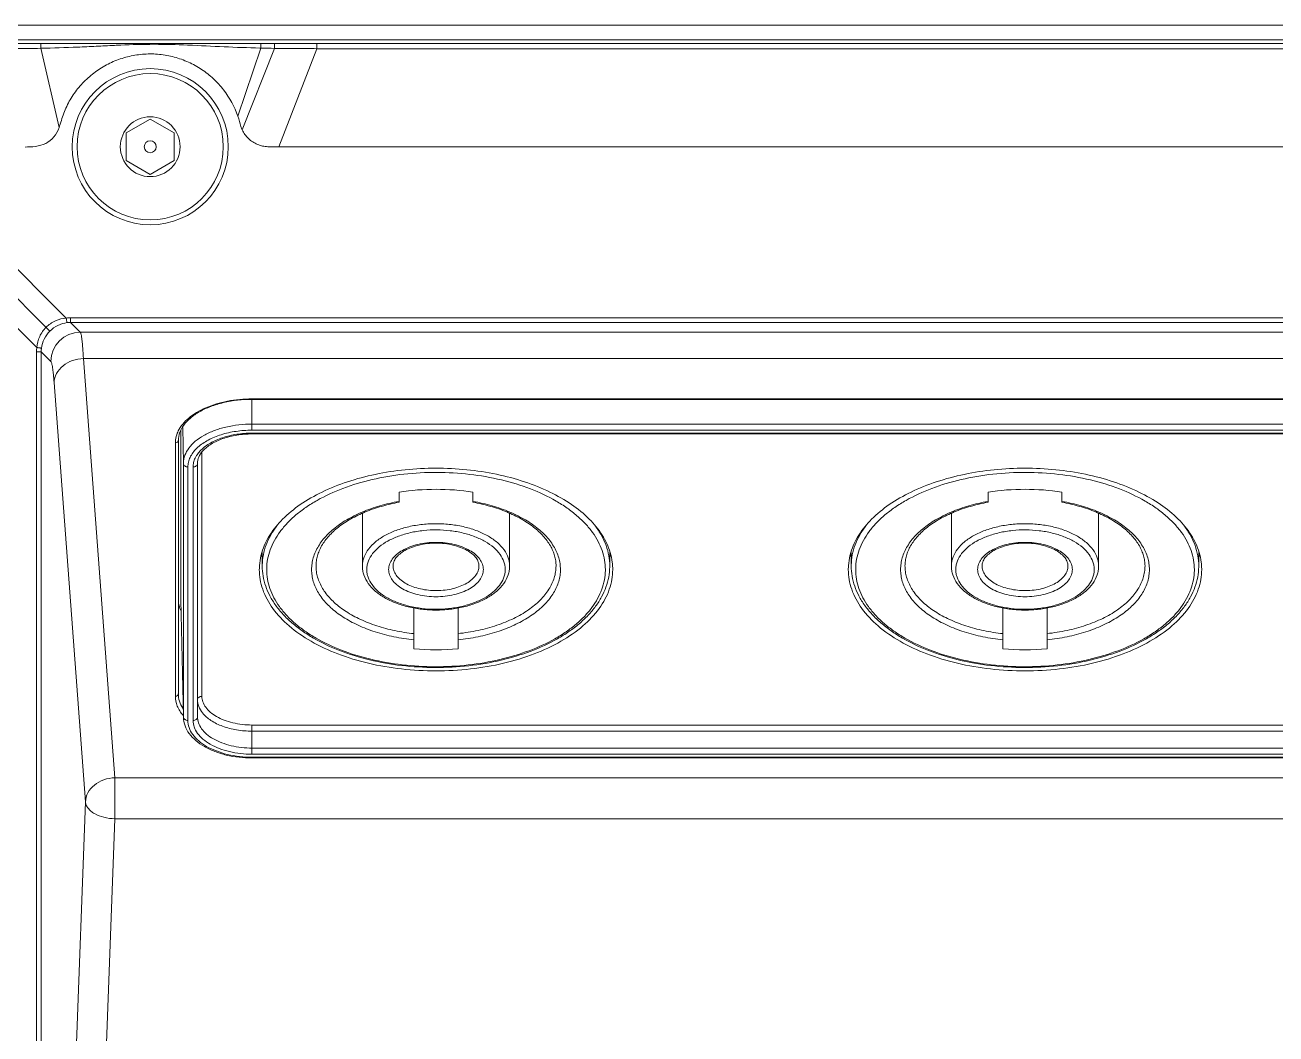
# Model space of a CAD drawing. Header units: millimetres. Extents: x 0 to 4009, y 0 to 2835.
# Drawn here: x 2792.9 to 2877.8, y 1268.4 to 1336.9 of the extents above; entities that cross this region are included whole.
import ezdxf

# ---------------------------------------------------------------- set-up
doc = ezdxf.new("R2010")
doc.units = ezdxf.units.MM
doc.layers.get('0').update_dxf_attribs({"lineweight": 13})

msp = doc.modelspace()

# ---------------------------------------------------------------- linework, layer by layer
for p, q in [((2956.511, 1336.874), (2780.03, 1336.874)), ((2956.511, 1335.874), (2780.03, 1335.874)), ((2793.944, 1335.63), (2780.233, 1335.631)), ((2795.984, 1335.627), (2793.944, 1335.63)), ((2799.354, 1335.621), (2795.983, 1335.626)), ((2799.354, 1335.621), (2795.984, 1335.627)), ((2808.821, 1335.629), (2803.902, 1335.621)), ((2809.803, 1335.63), (2808.821, 1335.629)), ((2809.803, 1335.63), (2812.666, 1335.631)), ((2812.666, 1335.631), (2812.666, 1335.269)), ((2812.666, 1335.631), (2923.875, 1335.631)), ((2795.168, 1329.909), (2793.935, 1335.292)), ((2803.9, 1335.51), (2803.931, 1335.509)), ((2803.9, 1335.51), (2803.931, 1335.509)), ((2807.318, 1330.683), (2808.884, 1335.309)), ((2807.609, 1329.754), (2809.811, 1335.288)), ((2808.81, 1335.312), (2808.884, 1335.309)), ((2808.81, 1335.311), (2808.884, 1335.309)), ((2810.092, 1328.615), (2812.666, 1335.269)), ((2923.875, 1335.269), (2812.666, 1335.269)), ((2801.361, 1330.487), (2799.738, 1329.55)), ((2802.985, 1329.55), (2801.361, 1330.487)), ((2799.738, 1329.55), (2799.738, 1327.675)), ((2802.985, 1327.675), (2802.985, 1329.55)), ((2795.661, 1316.981), (2784.037, 1328.605)), ((2810.092, 1328.615), (2926.45, 1328.615)), ((2799.738, 1327.675), (2801.361, 1326.737)), ((2801.361, 1326.737), (2802.985, 1327.675)), ((2782.038, 1326.605), (2793.661, 1314.982)), ((2788.443, 1322.199), (2794.547, 1316.095)), ((2795.956, 1316.999), (2795.956, 1316.683)), ((2940.585, 1316.999), (2795.956, 1316.999)), ((2796.611, 1316.028), (2795.956, 1316.683)), ((2940.585, 1316.683), (2795.956, 1316.683)), ((2796.611, 1316.028), (2939.93, 1316.028)), ((2793.643, 1314.686), (2793.643, 1222.062)), ((2793.959, 1314.686), (2793.643, 1314.686)), ((2793.959, 1314.686), (2794.614, 1314.031)), ((2793.959, 1314.686), (2793.959, 1222.062)), ((2798.96, 1285.769), (2796.83, 1314.234)), ((2939.712, 1314.234), (2796.83, 1314.234)), ((2794.832, 1312.595), (2796.963, 1284.13)), ((2808.271, 1311.491), (2808.271, 1309.367)), ((2808.271, 1311.491), (2928.271, 1311.491)), ((2808.271, 1311.455), (2928.271, 1311.455)), ((2803.449, 1309.398), (2803.449, 1297.854)), ((2803.618, 1307.112), (2803.566, 1309.554)), ((2808.271, 1309.78), (2928.271, 1309.78)), ((2928.271, 1309.367), (2808.271, 1309.367)), ((2803.071, 1291.301), (2803.071, 1308.508)), ((2803.271, 1291.465), (2803.271, 1308.672)), ((2808.271, 1309.164), (2808.271, 1309.11)), ((2808.271, 1309.164), (2928.271, 1309.164)), ((2928.271, 1309.11), (2808.271, 1309.11)), ((2804.871, 1307.846), (2804.871, 1291.301)), ((2803.618, 1289.904), (2803.618, 1307.112)), ((2803.918, 1306.87), (2803.918, 1289.663)), ((2804.271, 1289.663), (2804.271, 1306.87)), ((2804.571, 1307.116), (2804.571, 1289.909)), ((2818.271, 1304.476), (2818.271, 1305.162)), ((2823.271, 1304.476), (2823.271, 1305.162)), ((2858.271, 1304.476), (2858.271, 1305.162)), ((2863.271, 1304.476), (2863.271, 1305.162)), ((2818.271, 1304.535), (2818.257, 1304.532)), ((2818.271, 1304.535), (2818.258, 1304.532)), ((2823.284, 1304.532), (2823.271, 1304.535)), ((2823.284, 1304.532), (2823.271, 1304.535)), ((2858.271, 1304.535), (2858.257, 1304.532)), ((2858.271, 1304.535), (2858.258, 1304.532)), ((2863.284, 1304.532), (2863.271, 1304.535)), ((2863.284, 1304.532), (2863.271, 1304.535)), ((2815.771, 1300.151), (2815.771, 1303.718)), ((2825.771, 1300.151), (2825.771, 1303.718)), ((2855.771, 1300.151), (2855.771, 1303.718)), ((2865.771, 1300.151), (2865.771, 1303.718)), ((2808.971, 1300.151), (2808.971, 1301.064)), ((2832.571, 1300.151), (2832.571, 1301.07)), ((2848.971, 1300.151), (2848.971, 1301.064)), ((2872.571, 1300.151), (2872.571, 1301.07)), ((2809.271, 1299.965), (2809.271, 1299.905)), ((2816.072, 1299.966), (2816.071, 1299.905)), ((2825.47, 1299.844), (2825.471, 1299.905)), ((2832.271, 1299.844), (2832.271, 1299.905)), ((2849.271, 1299.965), (2849.271, 1299.905)), ((2856.072, 1299.966), (2856.071, 1299.905)), ((2865.47, 1299.844), (2865.471, 1299.905)), ((2872.271, 1299.844), (2872.271, 1299.905)), ((2803.449, 1297.854), (2803.618, 1289.872)), ((2803.449, 1297.854), (2803.449, 1297.821)), ((2819.271, 1294.524), (2819.271, 1297.297)), ((2822.271, 1294.524), (2822.271, 1297.298)), ((2859.271, 1294.524), (2859.271, 1297.297)), ((2862.271, 1294.524), (2862.271, 1297.298)), ((2803.618, 1289.872), (2803.618, 1289.904)), ((2808.271, 1289.351), (2928.271, 1289.351)), ((2808.271, 1289.351), (2808.271, 1287.369)), ((2928.271, 1288.933), (2808.271, 1288.933)), ((2808.271, 1287.786), (2928.271, 1287.786)), ((2928.271, 1287.369), (2808.271, 1287.369)), ((2808.271, 1287.166), (2928.271, 1287.166)), ((2808.271, 1287.166), (2808.271, 1287.112)), ((2928.271, 1287.112), (2808.271, 1287.112)), ((2798.96, 1285.769), (2937.581, 1285.769)), ((2798.96, 1285.769), (2798.96, 1282.983)), ((2796.963, 1284.13), (2794.757, 1224.015)), ((2796.754, 1222.868), (2798.96, 1282.983)), ((2937.581, 1282.983), (2798.96, 1282.983))]:
    msp.add_line(p, q)
for radius in [5.3, 4.965, 2.03, 0.406]:
    msp.add_circle((2801.361, 1328.612), radius)
for centre, radius, start, end in [((2801.601, 2441.764), 1106.146, 269.883596, 270.119175), ((2790.534, 1479.616), 144.364, 271.34992, 272.34242), ((2802.945, 1252.637), 82.954, 92.47887, 92.77078), ((2812.399, 1467.198), 131.935, 268.47333, 268.87586), ((2795.955, 1314.594), 2.405, 89.96561, 97.02235), ((2796.618, 1314.025), 2.004, 90.18855, 179.81141), ((2795.955, 1314.739), 1.945, 89.95787, 96.94921), ((2796.051, 1314.687), 2.407, 172.98069, 180.03117), ((2795.904, 1314.688), 1.945, 173.05221, 180.04212), ((2804.783, 1308.508), 1.712, 173.25324, 179.98219), ((2806.412, 1306.194), 2.713, 133.08488, 134.76099), ((2806.487, 1306.114), 2.821, 132.03295, 133.08884), ((2805.149, 1307.112), 1.531, 178.79443, 179.99994), ((2813.026, 1302.009), 4.261, 194.73888, 196.61036), ((2828.515, 1302.009), 4.262, 343.30831, 345.26192), ((2853.026, 1302.009), 4.261, 194.73888, 196.61036), ((2868.515, 1302.009), 4.262, 343.30831, 345.26192), ((2812.713, 1299.905), 3.942, 176.02491, 179.99583), ((2812.853, 1300.151), 3.883, 179.0439, 179.99997), ((2815.315, 1300.151), 2.694, 180.00843, 186.22091), ((2817.417, 1300.151), 1.646, 177.74409, 179.9996), ((2818.815, 1300.151), 0.961, 180.00202, 183.86525), ((2828.688, 1300.151), 3.883, 359.0439, 359.99997), ((2828.828, 1299.905), 3.943, 0.00415, 3.97347), ((2852.713, 1299.905), 3.942, 176.02491, 179.99583), ((2852.853, 1300.151), 3.883, 179.0439, 179.99997), ((2855.315, 1300.151), 2.694, 180.00843, 186.22091), ((2857.417, 1300.151), 1.646, 177.74409, 179.9996), ((2858.815, 1300.151), 0.961, 180.00202, 183.86525), ((2868.688, 1300.151), 3.883, 359.0439, 359.99997), ((2868.828, 1299.905), 3.943, 0.00415, 3.97347), ((2804.903, 1297.854), 1.632, 180.00171, 182.5046), ((2820.771, 1310.933), 16.477, 264.77674, 275.22326), ((2860.771, 1310.933), 16.477, 264.77674, 275.22326)]:
    msp.add_arc(centre, radius, start, end)
for points, knots in [([(2793.935, 1335.292), (2793.935, 1335.335), (2793.936, 1335.415), (2793.937, 1335.508), (2793.939, 1335.567), (2793.94, 1335.598), (2793.942, 1335.617), (2793.943, 1335.627), (2793.944, 1335.63)], [0, 0, 0, 0, 0.382941, 0.704664, 0.825263, 0.915125, 0.973569, 1, 1, 1, 1]), ([(2799.357, 1335.513), (2800.114, 1335.545), (2801.629, 1335.583), (2803.143, 1335.543), (2803.9, 1335.51)], [0, 0, 0, 0, 0.500063, 1, 1, 1, 1]), ([(2808.884, 1335.309), (2808.884, 1335.35), (2808.883, 1335.425), (2808.881, 1335.513), (2808.879, 1335.569), (2808.878, 1335.598), (2808.876, 1335.617), (2808.876, 1335.626), (2808.875, 1335.629)], [0, 0, 0, 0, 0.382507, 0.702826, 0.823349, 0.9136, 0.972733, 1, 1, 1, 1]), ([(2809.811, 1335.288), (2809.81, 1335.332), (2809.809, 1335.412), (2809.809, 1335.516), (2809.805, 1335.586), (2809.806, 1335.621), (2809.803, 1335.63)], [0, 0, 0, 0, 0.382682, 0.704057, 0.914353, 1, 1, 1, 1]), ([(2791.435, 1335.27), (2791.643, 1335.269), (2792.477, 1335.27), (2793.31, 1335.277), (2793.935, 1335.292)], [0, 0, 0, 0, 0.25034, 1, 1, 1, 1]), ([(2795.168, 1329.909), (2795.273, 1330.234), (2795.426, 1330.723), (2795.683, 1331.356), (2795.994, 1331.963), (2796.495, 1332.658), (2797.218, 1333.385), (2798.042, 1333.998), (2798.958, 1334.464), (2799.938, 1334.775), (2800.957, 1334.926), (2801.986, 1334.91), (2802.999, 1334.726), (2803.967, 1334.378), (2804.865, 1333.882), (2805.671, 1333.247), (2806.588, 1332.236), (2807.09, 1331.323), (2807.318, 1330.683)], [0, 0, 0, 0, 0.062672, 0.093897, 0.125047, 0.187499, 0.250093, 0.312485, 0.374948, 0.43758, 0.500254, 0.562947, 0.625595, 0.688151, 0.750634, 0.813009, 0.875382, 1, 1, 1, 1]), ([(2796.434, 1335.373), (2796.851, 1335.39), (2797.684, 1335.428), (2798.518, 1335.473), (2798.935, 1335.493)], [0, 0, 0, 0, 0.499571, 1, 1, 1, 1]), ([(2803.931, 1335.509), (2804.745, 1335.474), (2806.37, 1335.387), (2807.997, 1335.333), (2808.81, 1335.311)], [0, 0, 0, 0, 0.500443, 1, 1, 1, 1]), ([(2809.811, 1335.288), (2810.286, 1335.279), (2811, 1335.27), (2811.952, 1335.269), (2812.428, 1335.27), (2812.666, 1335.269)], [0, 0, 0, 0, 0.499994, 0.749997, 1, 1, 1, 1]), ([(2807.318, 1330.683), (2807.4, 1330.453), (2807.457, 1330.131), (2807.574, 1329.827), (2807.609, 1329.754)], [0, 0, 0, 0, 0.749838, 1, 1, 1, 1]), ([(2795.168, 1329.909), (2795.096, 1329.682), (2794.855, 1329.255), (2794.283, 1328.794), (2793.576, 1328.606), (2793.098, 1328.592), (2792.858, 1328.593)], [0, 0, 0, 0, 0.24952, 0.499139, 0.749223, 1, 1, 1, 1]), ([(2810.092, 1328.615), (2809.97, 1328.616), (2809.726, 1328.609), (2809.36, 1328.605), (2808.995, 1328.648), (2808.528, 1328.794), (2808.004, 1329.13), (2807.714, 1329.535), (2807.609, 1329.754)], [0, 0, 0, 0, 0.125272, 0.250591, 0.375861, 0.50112, 0.750573, 1, 1, 1, 1]), ([(2795.661, 1316.981), (2795.406, 1316.961), (2794.901, 1316.829), (2794.471, 1316.532), (2794.291, 1316.352)], [0, 0, 0, 0, 0.499963, 1, 1, 1, 1]), ([(2795.661, 1316.981), (2795.666, 1316.941), (2795.677, 1316.868), (2795.691, 1316.782), (2795.702, 1316.727), (2795.709, 1316.699), (2795.714, 1316.681), (2795.717, 1316.671), (2795.72, 1316.669)], [0, 0, 0, 0, 0.38118, 0.69946, 0.819449, 0.909832, 0.970054, 1, 1, 1, 1]), ([(2794.291, 1316.352), (2794.11, 1316.171), (2793.814, 1315.741), (2793.681, 1315.236), (2793.661, 1314.982)], [0, 0, 0, 0, 0.499933, 1, 1, 1, 1]), ([(2793.973, 1314.923), (2794, 1315.141), (2794.13, 1315.572), (2794.39, 1315.939), (2794.547, 1316.095)], [0, 0, 0, 0, 0.498078, 1, 1, 1, 1]), ([(2794.547, 1316.095), (2794.703, 1316.252), (2795.07, 1316.512), (2795.501, 1316.643), (2795.719, 1316.669)], [0, 0, 0, 0, 0.501917, 1, 1, 1, 1]), ([(2796.611, 1316.028), (2796.625, 1316.011), (2796.647, 1315.953), (2796.674, 1315.844), (2796.701, 1315.686), (2796.729, 1315.482), (2796.755, 1315.233), (2796.793, 1314.811), (2796.815, 1314.473), (2796.83, 1314.234)], [0, 0, 0, 0, 0.03718, 0.099442, 0.187388, 0.300912, 0.43961, 0.602977, 1, 1, 1, 1]), ([(2793.661, 1314.982), (2793.702, 1314.976), (2793.775, 1314.965), (2793.861, 1314.951), (2793.916, 1314.94), (2793.944, 1314.934), (2793.962, 1314.928), (2793.971, 1314.925), (2793.973, 1314.923)], [0, 0, 0, 0, 0.384155, 0.702599, 0.821838, 0.911237, 0.970561, 1, 1, 1, 1]), ([(2794.614, 1314.031), (2794.627, 1314.018), (2794.649, 1313.972), (2794.677, 1313.884), (2794.704, 1313.758), (2794.731, 1313.595), (2794.758, 1313.395), (2794.795, 1313.058), (2794.818, 1312.787), (2794.832, 1312.595)], [0, 0, 0, 0, 0.038846, 0.101869, 0.190087, 0.303545, 0.441906, 0.604702, 1, 1, 1, 1]), ([(2796.83, 1314.234), (2796.575, 1314.227), (2796.075, 1314.137), (2795.425, 1313.782), (2794.966, 1313.249), (2794.84, 1312.808), (2794.832, 1312.595)], [0, 0, 0, 0, 0.27078, 0.531058, 0.773434, 1, 1, 1, 1]), ([(2808.271, 1311.491), (2807.716, 1311.491), (2806.642, 1311.394), (2805.376, 1311.026), (2804.509, 1310.586), (2803.832, 1310.113), (2803.428, 1309.651), (2803.264, 1309.314)], [0, 0, 0, 0, 0.292311, 0.564659, 0.688582, 0.802542, 1, 1, 1, 1]), ([(2803.271, 1308.672), (2803.271, 1308.848), (2803.338, 1309.22), (2803.629, 1309.743), (2804.095, 1310.225), (2804.72, 1310.649), (2805.482, 1310.998), (2806.664, 1311.353), (2807.622, 1311.455), (2808.271, 1311.455)], [0, 0, 0, 0, 0.084935, 0.178231, 0.284546, 0.405673, 0.54067, 0.687103, 1, 1, 1, 1]), ([(2803.264, 1309.314), (2803.24, 1309.265), (2803.155, 1309.072), (2803.101, 1308.865), (2803.083, 1308.709)], [0, 0, 0, 0, 0.25722, 1, 1, 1, 1]), ([(2803.618, 1307.144), (2803.622, 1307.319), (2803.694, 1307.683), (2803.981, 1308.188), (2804.426, 1308.645), (2805.012, 1309.04), (2805.716, 1309.362), (2806.801, 1309.687), (2807.678, 1309.78), (2808.271, 1309.78)], [0, 0, 0, 0, 0.090396, 0.187567, 0.295765, 0.416746, 0.550116, 0.693932, 1, 1, 1, 1]), ([(2804.598, 1308.21), (2804.807, 1308.399), (2805.312, 1308.737), (2806.194, 1309.093), (2807.2, 1309.317), (2807.909, 1309.367), (2808.271, 1309.367)], [0, 0, 0, 0, 0.215502, 0.458947, 0.723765, 1, 1, 1, 1]), ([(2803.271, 1308.672), (2803.271, 1308.651), (2803.259, 1308.606), (2803.197, 1308.532), (2803.121, 1308.508), (2803.071, 1308.508)], [0, 0, 0, 0, 0.228184, 0.471187, 1, 1, 1, 1]), ([(2808.271, 1309.164), (2807.925, 1309.164), (2807.248, 1309.115), (2806.291, 1308.893), (2805.462, 1308.54), (2804.996, 1308.205), (2804.808, 1308.019)], [0, 0, 0, 0, 0.278425, 0.54435, 0.787109, 1, 1, 1, 1]), ([(2808.271, 1309.11), (2807.926, 1309.11), (2807.255, 1309.059), (2806.316, 1308.832), (2805.526, 1308.477), (2805.096, 1308.144), (2804.934, 1307.962)], [0, 0, 0, 0, 0.285889, 0.556359, 0.797736, 1, 1, 1, 1]), ([(2803.918, 1306.87), (2803.918, 1306.98), (2803.944, 1307.203), (2804.101, 1307.65), (2804.326, 1307.945), (2804.502, 1308.12)], [0, 0, 0, 0, 0.232432, 0.473088, 1, 1, 1, 1]), ([(2804.54, 1307.698), (2804.527, 1307.679), (2804.479, 1307.604), (2804.436, 1307.526), (2804.408, 1307.466)], [0, 0, 0, 0, 0.255148, 1, 1, 1, 1]), ([(2804.808, 1308.019), (2804.782, 1307.993), (2804.685, 1307.893), (2804.598, 1307.783), (2804.54, 1307.698)], [0, 0, 0, 0, 0.258608, 1, 1, 1, 1]), ([(2804.934, 1307.962), (2804.822, 1307.836), (2804.641, 1307.574), (2804.571, 1307.26), (2804.571, 1307.116)], [0, 0, 0, 0, 0.539428, 1, 1, 1, 1]), ([(2803.918, 1306.87), (2803.88, 1306.87), (2803.804, 1306.882), (2803.706, 1306.934), (2803.637, 1307.013), (2803.619, 1307.08), (2803.618, 1307.112)], [0, 0, 0, 0, 0.272172, 0.532036, 0.773259, 1, 1, 1, 1]), ([(2804.408, 1307.466), (2804.364, 1307.371), (2804.295, 1307.176), (2804.271, 1306.971), (2804.271, 1306.87)], [0, 0, 0, 0, 0.508718, 1, 1, 1, 1]), ([(2804.571, 1307.116), (2804.571, 1307.084), (2804.554, 1307.016), (2804.485, 1306.935), (2804.386, 1306.882), (2804.31, 1306.87), (2804.271, 1306.87)], [0, 0, 0, 0, 0.226677, 0.467664, 0.727546, 1, 1, 1, 1]), ([(2832.597, 1301.072), (2832.474, 1301.481), (2832.086, 1302.302), (2831.18, 1303.4), (2829.964, 1304.383), (2828.476, 1305.227), (2826.759, 1305.91), (2824.863, 1306.412), (2822.845, 1306.719), (2820.766, 1306.823), (2818.686, 1306.718), (2816.669, 1306.41), (2814.774, 1305.907), (2813.058, 1305.223), (2811.571, 1304.379), (2810.357, 1303.395), (2809.452, 1302.296), (2809.065, 1301.476), (2808.943, 1301.066)], [0, 0, 0, 0, 0.04606, 0.096508, 0.152359, 0.213791, 0.280346, 0.351104, 0.424826, 0.500076, 0.575322, 0.649033, 0.719771, 0.786303, 0.847708, 0.903532, 0.953956, 1, 1, 1, 1]), ([(2872.597, 1301.072), (2872.474, 1301.481), (2872.086, 1302.302), (2871.18, 1303.4), (2869.964, 1304.383), (2868.476, 1305.227), (2866.759, 1305.91), (2864.863, 1306.412), (2862.845, 1306.719), (2860.766, 1306.823), (2858.686, 1306.718), (2856.669, 1306.41), (2854.774, 1305.907), (2853.058, 1305.223), (2851.571, 1304.379), (2850.357, 1303.395), (2849.452, 1302.296), (2849.065, 1301.476), (2848.943, 1301.066)], [0, 0, 0, 0, 0.04606, 0.096508, 0.152359, 0.213791, 0.280346, 0.351104, 0.424826, 0.500076, 0.575322, 0.649033, 0.719771, 0.786303, 0.847708, 0.903532, 0.953956, 1, 1, 1, 1]), ([(2809.271, 1299.965), (2809.274, 1300.181), (2809.319, 1300.618), (2809.498, 1301.261), (2809.785, 1301.89), (2810.177, 1302.498), (2810.67, 1303.08), (2811.26, 1303.631), (2811.939, 1304.146), (2812.981, 1304.793), (2814.474, 1305.474), (2816.456, 1306.064), (2818.599, 1306.425), (2820.823, 1306.542), (2823.045, 1306.413), (2825.182, 1306.041), (2827.156, 1305.441), (2828.638, 1304.752), (2829.67, 1304.099), (2830.341, 1303.581), (2830.922, 1303.027), (2831.406, 1302.442), (2831.788, 1301.832), (2832.065, 1301.201), (2832.233, 1300.557), (2832.271, 1300.12), (2832.271, 1299.905)], [0, 0, 0, 0, 0.022431, 0.045338, 0.069088, 0.094006, 0.120321, 0.14818, 0.177655, 0.208748, 0.275469, 0.347434, 0.423145, 0.500782, 0.578371, 0.653945, 0.725695, 0.792142, 0.823084, 0.852407, 0.880117, 0.906293, 0.931091, 0.954747, 0.977592, 1, 1, 1, 1]), ([(2849.271, 1299.965), (2849.274, 1300.181), (2849.319, 1300.618), (2849.498, 1301.261), (2849.785, 1301.89), (2850.177, 1302.498), (2850.67, 1303.08), (2851.26, 1303.631), (2851.939, 1304.146), (2852.981, 1304.793), (2854.474, 1305.474), (2856.456, 1306.064), (2858.599, 1306.425), (2860.823, 1306.542), (2863.045, 1306.413), (2865.182, 1306.041), (2867.156, 1305.441), (2868.638, 1304.752), (2869.67, 1304.099), (2870.341, 1303.581), (2870.922, 1303.027), (2871.406, 1302.442), (2871.788, 1301.832), (2872.065, 1301.201), (2872.233, 1300.557), (2872.271, 1300.12), (2872.271, 1299.905)], [0, 0, 0, 0, 0.022431, 0.045338, 0.069088, 0.094006, 0.120321, 0.14818, 0.177655, 0.208748, 0.275469, 0.347434, 0.423145, 0.500782, 0.578371, 0.653945, 0.725695, 0.792142, 0.823084, 0.852407, 0.880117, 0.906293, 0.931091, 0.954747, 0.977592, 1, 1, 1, 1]), ([(2818.257, 1304.532), (2817.819, 1304.454), (2816.972, 1304.259), (2815.777, 1303.842), (2814.717, 1303.318), (2813.82, 1302.7), (2813.109, 1302.002), (2812.681, 1301.352), (2812.462, 1300.816), (2812.358, 1300.415), (2812.313, 1300.009), (2812.327, 1299.603), (2812.401, 1299.199), (2812.58, 1298.659), (2812.959, 1297.999), (2813.618, 1297.282), (2814.47, 1296.642), (2815.491, 1296.092), (2816.653, 1295.647), (2817.927, 1295.317), (2818.816, 1295.182), (2819.271, 1295.135)], [0, 0, 0, 0, 0.077538, 0.151143, 0.219796, 0.282849, 0.340177, 0.392334, 0.416927, 0.440819, 0.464304, 0.487705, 0.511349, 0.535546, 0.586563, 0.642476, 0.704045, 0.771301, 0.843717, 0.920357, 1, 1, 1, 1]), ([(2818.271, 1304.476), (2817.867, 1304.402), (2817.086, 1304.222), (2815.983, 1303.844), (2814.999, 1303.375), (2814.159, 1302.826), (2813.485, 1302.214), (2813.063, 1301.65), (2812.831, 1301.186), (2812.71, 1300.843), (2812.637, 1300.497), (2812.621, 1300.265), (2812.621, 1300.151)], [0, 0, 0, 0, 0.161042, 0.31399, 0.45672, 0.587663, 0.706087, 0.812448, 0.86177, 0.909089, 0.954977, 1, 1, 1, 1]), ([(2822.271, 1295.135), (2822.726, 1295.182), (2823.615, 1295.317), (2824.888, 1295.647), (2826.051, 1296.092), (2827.071, 1296.642), (2827.923, 1297.282), (2828.583, 1297.999), (2828.962, 1298.659), (2829.141, 1299.199), (2829.214, 1299.603), (2829.229, 1300.009), (2829.184, 1300.415), (2829.08, 1300.816), (2828.861, 1301.352), (2828.433, 1302.002), (2827.722, 1302.7), (2826.824, 1303.318), (2825.764, 1303.842), (2824.57, 1304.259), (2823.722, 1304.454), (2823.284, 1304.532)], [0, 0, 0, 0, 0.079642, 0.156282, 0.228698, 0.295954, 0.357523, 0.413436, 0.464454, 0.488651, 0.512295, 0.535696, 0.559181, 0.583073, 0.607666, 0.659823, 0.717149, 0.780203, 0.848856, 0.922461, 1, 1, 1, 1]), ([(2828.921, 1300.151), (2828.921, 1300.265), (2828.904, 1300.497), (2828.832, 1300.843), (2828.71, 1301.186), (2828.478, 1301.65), (2828.056, 1302.214), (2827.382, 1302.826), (2826.543, 1303.375), (2825.559, 1303.844), (2824.456, 1304.222), (2823.675, 1304.402), (2823.271, 1304.476)], [0, 0, 0, 0, 0.045023, 0.090911, 0.13823, 0.187552, 0.293913, 0.412336, 0.54328, 0.68601, 0.838958, 1, 1, 1, 1]), ([(2858.257, 1304.532), (2857.819, 1304.454), (2856.972, 1304.259), (2855.777, 1303.842), (2854.717, 1303.318), (2853.82, 1302.7), (2853.109, 1302.002), (2852.681, 1301.352), (2852.462, 1300.816), (2852.358, 1300.415), (2852.313, 1300.009), (2852.327, 1299.603), (2852.401, 1299.199), (2852.58, 1298.659), (2852.959, 1297.999), (2853.618, 1297.282), (2854.47, 1296.642), (2855.491, 1296.092), (2856.653, 1295.647), (2857.927, 1295.317), (2858.816, 1295.182), (2859.271, 1295.135)], [0, 0, 0, 0, 0.077538, 0.151143, 0.219796, 0.282849, 0.340177, 0.392334, 0.416927, 0.440819, 0.464304, 0.487705, 0.511349, 0.535546, 0.586563, 0.642476, 0.704045, 0.771301, 0.843717, 0.920357, 1, 1, 1, 1]), ([(2858.271, 1304.476), (2857.867, 1304.402), (2857.086, 1304.222), (2855.983, 1303.844), (2854.999, 1303.375), (2854.159, 1302.826), (2853.485, 1302.214), (2853.063, 1301.65), (2852.831, 1301.186), (2852.71, 1300.843), (2852.637, 1300.497), (2852.621, 1300.265), (2852.621, 1300.151)], [0, 0, 0, 0, 0.161042, 0.31399, 0.45672, 0.587663, 0.706087, 0.812448, 0.86177, 0.909089, 0.954977, 1, 1, 1, 1]), ([(2862.271, 1295.135), (2862.726, 1295.182), (2863.615, 1295.317), (2864.888, 1295.647), (2866.051, 1296.092), (2867.071, 1296.642), (2867.923, 1297.282), (2868.583, 1297.999), (2868.962, 1298.659), (2869.141, 1299.199), (2869.214, 1299.603), (2869.229, 1300.009), (2869.184, 1300.415), (2869.08, 1300.816), (2868.861, 1301.352), (2868.433, 1302.002), (2867.722, 1302.7), (2866.824, 1303.318), (2865.764, 1303.842), (2864.57, 1304.259), (2863.722, 1304.454), (2863.284, 1304.532)], [0, 0, 0, 0, 0.079642, 0.156282, 0.228698, 0.295954, 0.357523, 0.413436, 0.464454, 0.488651, 0.512295, 0.535696, 0.559181, 0.583073, 0.607666, 0.659823, 0.717149, 0.780203, 0.848856, 0.922461, 1, 1, 1, 1]), ([(2868.921, 1300.151), (2868.921, 1300.265), (2868.904, 1300.497), (2868.832, 1300.843), (2868.71, 1301.186), (2868.478, 1301.65), (2868.056, 1302.214), (2867.382, 1302.826), (2866.543, 1303.375), (2865.559, 1303.844), (2864.456, 1304.222), (2863.675, 1304.402), (2863.271, 1304.476)], [0, 0, 0, 0, 0.045023, 0.090911, 0.13823, 0.187552, 0.293913, 0.412336, 0.54328, 0.68601, 0.838958, 1, 1, 1, 1]), ([(2808.971, 1300.215), (2808.975, 1300.445), (2809.025, 1300.911), (2809.222, 1301.596), (2809.54, 1302.265), (2809.821, 1302.683), (2809.978, 1302.887)], [0, 0, 0, 0, 0.237832, 0.481078, 0.73394, 1, 1, 1, 1]), ([(2815.772, 1300.215), (2815.776, 1300.309), (2815.8, 1300.498), (2815.913, 1300.876), (2816.183, 1301.336), (2816.671, 1301.823), (2817.308, 1302.244), (2818.071, 1302.586), (2818.934, 1302.837), (2819.863, 1302.989), (2820.827, 1303.036), (2821.788, 1302.977), (2822.712, 1302.813), (2823.564, 1302.551), (2824.314, 1302.199), (2824.935, 1301.77), (2825.405, 1301.276), (2825.657, 1300.812), (2825.754, 1300.433), (2825.771, 1300.244), (2825.771, 1300.151)], [0, 0, 0, 0, 0.022449, 0.045434, 0.094238, 0.148645, 0.209453, 0.276417, 0.348539, 0.424315, 0.501934, 0.579438, 0.65488, 0.726473, 0.792763, 0.852825, 0.906518, 0.954783, 0.977613, 1, 1, 1, 1]), ([(2816.072, 1299.966), (2816.075, 1300.054), (2816.098, 1300.231), (2816.204, 1300.586), (2816.458, 1301.02), (2816.917, 1301.477), (2817.516, 1301.873), (2818.233, 1302.194), (2819.044, 1302.43), (2819.918, 1302.573), (2820.824, 1302.617), (2821.727, 1302.561), (2822.596, 1302.407), (2823.397, 1302.161), (2824.102, 1301.831), (2824.686, 1301.427), (2825.127, 1300.963), (2825.363, 1300.526), (2825.455, 1300.17), (2825.471, 1299.993), (2825.471, 1299.905)], [0, 0, 0, 0, 0.022449, 0.045434, 0.094238, 0.148644, 0.209452, 0.276416, 0.348538, 0.424316, 0.501934, 0.579438, 0.65488, 0.726473, 0.792763, 0.852823, 0.906517, 0.954782, 0.977612, 1, 1, 1, 1]), ([(2831.581, 1302.864), (2831.739, 1302.657), (2832.021, 1302.232), (2832.336, 1301.553), (2832.528, 1300.856), (2832.571, 1300.384), (2832.571, 1300.151)], [0, 0, 0, 0, 0.26598, 0.518701, 0.761909, 1, 1, 1, 1]), ([(2848.971, 1300.215), (2848.975, 1300.445), (2849.025, 1300.911), (2849.222, 1301.596), (2849.54, 1302.265), (2849.821, 1302.683), (2849.978, 1302.887)], [0, 0, 0, 0, 0.237832, 0.481078, 0.73394, 1, 1, 1, 1]), ([(2855.772, 1300.215), (2855.776, 1300.309), (2855.8, 1300.498), (2855.913, 1300.876), (2856.183, 1301.336), (2856.671, 1301.823), (2857.308, 1302.244), (2858.071, 1302.586), (2858.934, 1302.837), (2859.863, 1302.989), (2860.827, 1303.036), (2861.788, 1302.977), (2862.712, 1302.813), (2863.564, 1302.551), (2864.314, 1302.199), (2864.935, 1301.77), (2865.405, 1301.276), (2865.657, 1300.812), (2865.754, 1300.433), (2865.771, 1300.244), (2865.771, 1300.151)], [0, 0, 0, 0, 0.022449, 0.045434, 0.094238, 0.148645, 0.209453, 0.276417, 0.348539, 0.424315, 0.501934, 0.579438, 0.65488, 0.726473, 0.792763, 0.852825, 0.906518, 0.954783, 0.977613, 1, 1, 1, 1]), ([(2856.072, 1299.966), (2856.075, 1300.054), (2856.098, 1300.231), (2856.204, 1300.586), (2856.458, 1301.02), (2856.917, 1301.477), (2857.516, 1301.873), (2858.233, 1302.194), (2859.044, 1302.43), (2859.918, 1302.573), (2860.824, 1302.617), (2861.727, 1302.561), (2862.596, 1302.407), (2863.397, 1302.161), (2864.102, 1301.831), (2864.686, 1301.427), (2865.127, 1300.963), (2865.363, 1300.526), (2865.455, 1300.17), (2865.471, 1299.993), (2865.471, 1299.905)], [0, 0, 0, 0, 0.022449, 0.045434, 0.094238, 0.148644, 0.209452, 0.276416, 0.348538, 0.424316, 0.501934, 0.579438, 0.65488, 0.726473, 0.792763, 0.852823, 0.906517, 0.954782, 0.977612, 1, 1, 1, 1]), ([(2871.581, 1302.864), (2871.739, 1302.657), (2872.021, 1302.232), (2872.336, 1301.553), (2872.528, 1300.856), (2872.571, 1300.384), (2872.571, 1300.151)], [0, 0, 0, 0, 0.26598, 0.518701, 0.761909, 1, 1, 1, 1]), ([(2823.987, 1299.905), (2823.987, 1299.965), (2823.977, 1300.088), (2823.913, 1300.333), (2823.748, 1300.634), (2823.442, 1300.953), (2823.038, 1301.23), (2822.549, 1301.456), (2821.994, 1301.624), (2821.394, 1301.727), (2820.771, 1301.762), (2820.147, 1301.727), (2819.547, 1301.624), (2818.993, 1301.456), (2818.504, 1301.23), (2818.099, 1300.953), (2817.793, 1300.634), (2817.629, 1300.333), (2817.565, 1300.088), (2817.554, 1299.965), (2817.554, 1299.905)], [0, 0, 0, 0, 0.02243, 0.045317, 0.093734, 0.147648, 0.207997, 0.274615, 0.346541, 0.422278, 0.499999, 0.577719, 0.653455, 0.72538, 0.791999, 0.852349, 0.906264, 0.954683, 0.97757, 1, 1, 1, 1]), ([(2823.687, 1300.151), (2823.687, 1300.195), (2823.679, 1300.285), (2823.629, 1300.473), (2823.493, 1300.715), (2823.23, 1300.983), (2822.869, 1301.225), (2822.423, 1301.428), (2821.91, 1301.58), (2821.352, 1301.674), (2820.771, 1301.706), (2820.189, 1301.674), (2819.631, 1301.58), (2819.118, 1301.428), (2818.672, 1301.225), (2818.311, 1300.983), (2818.049, 1300.715), (2817.912, 1300.473), (2817.862, 1300.285), (2817.854, 1300.195), (2817.854, 1300.151)], [0, 0, 0, 0, 0.018522, 0.037957, 0.081375, 0.133205, 0.194004, 0.262843, 0.338138, 0.417918, 0.499994, 0.582069, 0.661851, 0.737148, 0.80599, 0.866792, 0.918623, 0.962044, 0.98148, 1, 1, 1, 1]), ([(2863.987, 1299.905), (2863.987, 1299.965), (2863.977, 1300.088), (2863.913, 1300.333), (2863.748, 1300.634), (2863.442, 1300.953), (2863.038, 1301.23), (2862.549, 1301.456), (2861.994, 1301.624), (2861.394, 1301.727), (2860.771, 1301.762), (2860.147, 1301.727), (2859.547, 1301.624), (2858.993, 1301.456), (2858.504, 1301.23), (2858.099, 1300.953), (2857.793, 1300.634), (2857.629, 1300.333), (2857.565, 1300.088), (2857.554, 1299.965), (2857.554, 1299.905)], [0, 0, 0, 0, 0.02243, 0.045317, 0.093734, 0.147648, 0.207997, 0.274615, 0.346541, 0.422278, 0.499999, 0.577719, 0.653455, 0.72538, 0.791999, 0.852349, 0.906264, 0.954683, 0.97757, 1, 1, 1, 1]), ([(2863.687, 1300.151), (2863.687, 1300.195), (2863.679, 1300.285), (2863.629, 1300.473), (2863.493, 1300.715), (2863.23, 1300.983), (2862.869, 1301.225), (2862.423, 1301.428), (2861.91, 1301.58), (2861.352, 1301.674), (2860.771, 1301.706), (2860.189, 1301.674), (2859.631, 1301.58), (2859.118, 1301.428), (2858.672, 1301.225), (2858.311, 1300.983), (2858.049, 1300.715), (2857.912, 1300.473), (2857.862, 1300.285), (2857.854, 1300.195), (2857.854, 1300.151)], [0, 0, 0, 0, 0.018522, 0.037957, 0.081375, 0.133205, 0.194004, 0.262843, 0.338138, 0.417918, 0.499994, 0.582069, 0.661851, 0.737148, 0.80599, 0.866792, 0.918623, 0.962044, 0.98148, 1, 1, 1, 1]), ([(2808.943, 1301.066), (2808.921, 1300.993), (2808.843, 1300.702), (2808.796, 1300.402), (2808.78, 1300.178)], [0, 0, 0, 0, 0.253036, 1, 1, 1, 1]), ([(2832.761, 1300.178), (2832.756, 1300.253), (2832.726, 1300.555), (2832.662, 1300.854), (2832.597, 1301.072)], [0, 0, 0, 0, 0.247777, 1, 1, 1, 1]), ([(2848.943, 1301.066), (2848.921, 1300.993), (2848.843, 1300.702), (2848.796, 1300.402), (2848.78, 1300.178)], [0, 0, 0, 0, 0.253036, 1, 1, 1, 1]), ([(2872.761, 1300.178), (2872.756, 1300.253), (2872.726, 1300.555), (2872.662, 1300.854), (2872.597, 1301.072)], [0, 0, 0, 0, 0.247777, 1, 1, 1, 1]), ([(2808.771, 1299.905), (2808.771, 1299.679), (2808.81, 1299.223), (2809.049, 1298.307), (2809.663, 1297.184), (2810.805, 1295.993), (2812.314, 1294.96), (2814.137, 1294.117), (2816.206, 1293.492), (2818.445, 1293.108), (2820.771, 1292.978), (2823.097, 1293.108), (2825.336, 1293.492), (2827.405, 1294.117), (2829.227, 1294.96), (2830.737, 1295.993), (2831.879, 1297.184), (2832.493, 1298.307), (2832.731, 1299.223), (2832.771, 1299.679), (2832.771, 1299.905)], [0, 0, 0, 0, 0.022432, 0.045318, 0.093733, 0.147648, 0.207997, 0.274615, 0.346541, 0.422278, 0.5, 0.57772, 0.653457, 0.725382, 0.792, 0.85235, 0.906265, 0.954681, 0.977567, 1, 1, 1, 1]), ([(2832.57, 1300.082), (2832.566, 1299.851), (2832.519, 1299.385), (2832.33, 1298.699), (2832.027, 1298.032), (2831.616, 1297.391), (2831.103, 1296.782), (2830.492, 1296.208), (2829.792, 1295.675), (2828.723, 1295.008), (2827.195, 1294.307), (2825.169, 1293.702), (2822.982, 1293.332), (2820.715, 1293.212), (2818.449, 1293.345), (2816.268, 1293.726), (2814.252, 1294.343), (2812.736, 1295.052), (2811.677, 1295.726), (2810.985, 1296.263), (2810.384, 1296.84), (2809.88, 1297.453), (2809.48, 1298.097), (2809.188, 1298.766), (2809.011, 1299.453), (2808.971, 1299.92), (2808.971, 1300.151)], [0, 0, 0, 0, 0.023269, 0.046926, 0.07131, 0.096701, 0.123324, 0.151336, 0.180824, 0.211812, 0.278047, 0.349268, 0.424083, 0.500755, 0.577379, 0.652056, 0.72306, 0.789022, 0.819862, 0.849204, 0.877074, 0.903567, 0.928847, 0.953146, 0.976749, 1, 1, 1, 1]), ([(2832.271, 1299.844), (2832.267, 1299.628), (2832.222, 1299.192), (2832.044, 1298.549), (2831.757, 1297.92), (2831.365, 1297.311), (2830.871, 1296.729), (2830.282, 1296.178), (2829.603, 1295.664), (2828.561, 1295.017), (2827.068, 1294.336), (2825.085, 1293.746), (2822.942, 1293.385), (2820.718, 1293.267), (2818.496, 1293.397), (2816.359, 1293.768), (2814.386, 1294.369), (2812.903, 1295.058), (2811.872, 1295.71), (2811.2, 1296.229), (2810.62, 1296.783), (2810.136, 1297.367), (2809.753, 1297.978), (2809.476, 1298.608), (2809.308, 1299.253), (2809.271, 1299.689), (2809.271, 1299.905)], [0, 0, 0, 0, 0.022431, 0.045338, 0.069088, 0.094006, 0.120321, 0.14818, 0.177655, 0.208748, 0.275469, 0.347434, 0.423145, 0.500782, 0.578371, 0.653945, 0.725695, 0.792142, 0.823084, 0.852407, 0.880117, 0.906293, 0.931091, 0.954747, 0.977592, 1, 1, 1, 1]), ([(2812.637, 1299.859), (2812.651, 1299.73), (2812.698, 1299.469), (2812.87, 1298.951), (2813.232, 1298.318), (2813.863, 1297.63), (2814.677, 1297.014), (2815.653, 1296.485), (2816.765, 1296.055), (2817.984, 1295.735), (2818.835, 1295.603), (2819.271, 1295.556)], [0, 0, 0, 0, 0.046194, 0.093498, 0.193165, 0.302331, 0.422483, 0.553699, 0.694977, 0.844525, 1, 1, 1, 1]), ([(2825.771, 1300.151), (2825.771, 1300.047), (2825.753, 1299.838), (2825.647, 1299.425), (2825.382, 1298.927), (2824.894, 1298.408), (2824.259, 1297.967), (2823.502, 1297.612), (2822.648, 1297.351), (2821.727, 1297.191), (2820.771, 1297.137), (2819.815, 1297.191), (2818.893, 1297.351), (2818.04, 1297.612), (2817.282, 1297.967), (2816.648, 1298.408), (2816.16, 1298.927), (2815.894, 1299.425), (2815.788, 1299.838), (2815.771, 1300.047), (2815.771, 1300.151)], [0, 0, 0, 0, 0.024362, 0.048959, 0.09994, 0.154949, 0.215113, 0.280619, 0.350832, 0.424506, 0.500004, 0.575502, 0.649175, 0.719387, 0.784891, 0.845054, 0.900062, 0.951042, 0.975638, 1, 1, 1, 1]), ([(2825.47, 1299.844), (2825.466, 1299.756), (2825.444, 1299.578), (2825.337, 1299.223), (2825.083, 1298.79), (2824.625, 1298.332), (2824.026, 1297.937), (2823.308, 1297.616), (2822.498, 1297.38), (2821.624, 1297.237), (2820.718, 1297.192), (2819.814, 1297.248), (2818.946, 1297.402), (2818.145, 1297.649), (2817.44, 1297.979), (2816.856, 1298.383), (2816.415, 1298.847), (2816.178, 1299.283), (2816.086, 1299.64), (2816.071, 1299.817), (2816.071, 1299.905)], [0, 0, 0, 0, 0.022449, 0.045434, 0.094238, 0.148644, 0.209452, 0.276416, 0.348538, 0.424316, 0.501934, 0.579438, 0.65488, 0.726473, 0.792763, 0.852823, 0.906517, 0.954782, 0.977612, 1, 1, 1, 1]), ([(2817.554, 1299.905), (2817.554, 1299.844), (2817.565, 1299.722), (2817.629, 1299.476), (2817.793, 1299.175), (2818.099, 1298.856), (2818.504, 1298.579), (2818.992, 1298.353), (2819.547, 1298.186), (2820.147, 1298.083), (2820.771, 1298.048), (2821.394, 1298.083), (2821.994, 1298.186), (2822.549, 1298.353), (2823.038, 1298.579), (2823.442, 1298.856), (2823.748, 1299.175), (2823.913, 1299.476), (2823.977, 1299.722), (2823.987, 1299.844), (2823.987, 1299.905)], [0, 0, 0, 0, 0.02243, 0.045317, 0.093734, 0.147648, 0.207997, 0.274615, 0.346541, 0.422278, 0.499999, 0.577719, 0.653455, 0.72538, 0.791999, 0.852349, 0.906264, 0.954683, 0.97757, 1, 1, 1, 1]), ([(2817.856, 1300.086), (2817.864, 1299.976), (2817.92, 1299.749), (2818.112, 1299.438), (2818.401, 1299.157), (2818.776, 1298.916), (2819.223, 1298.72), (2819.726, 1298.578), (2820.267, 1298.492), (2820.827, 1298.468), (2821.384, 1298.504), (2821.919, 1298.602), (2822.413, 1298.755), (2822.846, 1298.96), (2823.205, 1299.21), (2823.476, 1299.498), (2823.647, 1299.814), (2823.687, 1300.042), (2823.687, 1300.151)], [0, 0, 0, 0, 0.045402, 0.094515, 0.14929, 0.210442, 0.277667, 0.349944, 0.425765, 0.503329, 0.580697, 0.655948, 0.727324, 0.793399, 0.853273, 0.906823, 0.954999, 1, 1, 1, 1]), ([(2822.271, 1295.556), (2822.727, 1295.605), (2823.616, 1295.745), (2824.885, 1296.088), (2826.034, 1296.551), (2827.03, 1297.121), (2827.844, 1297.782), (2828.363, 1298.411), (2828.654, 1298.94), (2828.807, 1299.338), (2828.9, 1299.743), (2828.921, 1300.015), (2828.921, 1300.151)], [0, 0, 0, 0, 0.157242, 0.308068, 0.449932, 0.580926, 0.700116, 0.807897, 0.858191, 0.906588, 0.953655, 1, 1, 1, 1]), ([(2848.771, 1299.905), (2848.771, 1299.679), (2848.81, 1299.223), (2849.049, 1298.307), (2849.663, 1297.184), (2850.805, 1295.993), (2852.314, 1294.96), (2854.137, 1294.117), (2856.206, 1293.492), (2858.445, 1293.108), (2860.771, 1292.978), (2863.097, 1293.108), (2865.336, 1293.492), (2867.405, 1294.117), (2869.227, 1294.96), (2870.737, 1295.993), (2871.879, 1297.184), (2872.493, 1298.307), (2872.731, 1299.223), (2872.771, 1299.679), (2872.771, 1299.905)], [0, 0, 0, 0, 0.022432, 0.045318, 0.093733, 0.147648, 0.207997, 0.274615, 0.346541, 0.422278, 0.5, 0.57772, 0.653457, 0.725382, 0.792, 0.85235, 0.906265, 0.954681, 0.977567, 1, 1, 1, 1]), ([(2872.57, 1300.082), (2872.566, 1299.851), (2872.519, 1299.385), (2872.33, 1298.699), (2872.027, 1298.032), (2871.616, 1297.391), (2871.103, 1296.782), (2870.492, 1296.208), (2869.792, 1295.675), (2868.723, 1295.008), (2867.195, 1294.307), (2865.169, 1293.702), (2862.982, 1293.332), (2860.715, 1293.212), (2858.449, 1293.345), (2856.268, 1293.726), (2854.252, 1294.343), (2852.736, 1295.052), (2851.677, 1295.726), (2850.985, 1296.263), (2850.384, 1296.84), (2849.88, 1297.453), (2849.48, 1298.097), (2849.188, 1298.766), (2849.011, 1299.453), (2848.971, 1299.92), (2848.971, 1300.151)], [0, 0, 0, 0, 0.023269, 0.046926, 0.07131, 0.096701, 0.123324, 0.151336, 0.180824, 0.211812, 0.278047, 0.349268, 0.424083, 0.500755, 0.577379, 0.652056, 0.72306, 0.789022, 0.819862, 0.849204, 0.877074, 0.903567, 0.928847, 0.953146, 0.976749, 1, 1, 1, 1]), ([(2872.271, 1299.844), (2872.267, 1299.628), (2872.222, 1299.192), (2872.044, 1298.549), (2871.757, 1297.92), (2871.365, 1297.311), (2870.871, 1296.729), (2870.282, 1296.178), (2869.603, 1295.664), (2868.561, 1295.017), (2867.068, 1294.336), (2865.085, 1293.746), (2862.942, 1293.385), (2860.718, 1293.267), (2858.496, 1293.397), (2856.359, 1293.768), (2854.386, 1294.369), (2852.903, 1295.058), (2851.872, 1295.71), (2851.2, 1296.229), (2850.62, 1296.783), (2850.136, 1297.367), (2849.753, 1297.978), (2849.476, 1298.608), (2849.308, 1299.253), (2849.271, 1299.689), (2849.271, 1299.905)], [0, 0, 0, 0, 0.022431, 0.045338, 0.069088, 0.094006, 0.120321, 0.14818, 0.177655, 0.208748, 0.275469, 0.347434, 0.423145, 0.500782, 0.578371, 0.653945, 0.725695, 0.792142, 0.823084, 0.852407, 0.880117, 0.906293, 0.931091, 0.954747, 0.977592, 1, 1, 1, 1]), ([(2852.637, 1299.859), (2852.651, 1299.73), (2852.698, 1299.469), (2852.87, 1298.951), (2853.232, 1298.318), (2853.863, 1297.63), (2854.677, 1297.014), (2855.653, 1296.485), (2856.765, 1296.055), (2857.984, 1295.735), (2858.835, 1295.603), (2859.271, 1295.556)], [0, 0, 0, 0, 0.046194, 0.093498, 0.193165, 0.302331, 0.422483, 0.553699, 0.694977, 0.844525, 1, 1, 1, 1]), ([(2865.771, 1300.151), (2865.771, 1300.047), (2865.753, 1299.838), (2865.647, 1299.425), (2865.382, 1298.927), (2864.894, 1298.408), (2864.259, 1297.967), (2863.502, 1297.612), (2862.648, 1297.351), (2861.727, 1297.191), (2860.771, 1297.137), (2859.815, 1297.191), (2858.893, 1297.351), (2858.04, 1297.612), (2857.282, 1297.967), (2856.648, 1298.408), (2856.16, 1298.927), (2855.894, 1299.425), (2855.788, 1299.838), (2855.771, 1300.047), (2855.771, 1300.151)], [0, 0, 0, 0, 0.024362, 0.048959, 0.09994, 0.154949, 0.215113, 0.280619, 0.350832, 0.424506, 0.500004, 0.575502, 0.649175, 0.719387, 0.784891, 0.845054, 0.900062, 0.951042, 0.975638, 1, 1, 1, 1]), ([(2865.47, 1299.844), (2865.466, 1299.756), (2865.444, 1299.578), (2865.337, 1299.223), (2865.083, 1298.79), (2864.625, 1298.332), (2864.026, 1297.937), (2863.308, 1297.616), (2862.498, 1297.38), (2861.624, 1297.237), (2860.718, 1297.192), (2859.814, 1297.248), (2858.946, 1297.402), (2858.145, 1297.649), (2857.44, 1297.979), (2856.856, 1298.383), (2856.415, 1298.847), (2856.178, 1299.283), (2856.086, 1299.64), (2856.071, 1299.817), (2856.071, 1299.905)], [0, 0, 0, 0, 0.022449, 0.045434, 0.094238, 0.148644, 0.209452, 0.276416, 0.348538, 0.424316, 0.501934, 0.579438, 0.65488, 0.726473, 0.792763, 0.852823, 0.906517, 0.954782, 0.977612, 1, 1, 1, 1]), ([(2857.554, 1299.905), (2857.554, 1299.844), (2857.565, 1299.722), (2857.629, 1299.476), (2857.793, 1299.175), (2858.099, 1298.856), (2858.504, 1298.579), (2858.992, 1298.353), (2859.547, 1298.186), (2860.147, 1298.083), (2860.771, 1298.048), (2861.394, 1298.083), (2861.994, 1298.186), (2862.549, 1298.353), (2863.038, 1298.579), (2863.442, 1298.856), (2863.748, 1299.175), (2863.913, 1299.476), (2863.977, 1299.722), (2863.987, 1299.844), (2863.987, 1299.905)], [0, 0, 0, 0, 0.02243, 0.045317, 0.093734, 0.147648, 0.207997, 0.274615, 0.346541, 0.422278, 0.499999, 0.577719, 0.653455, 0.72538, 0.791999, 0.852349, 0.906264, 0.954683, 0.97757, 1, 1, 1, 1]), ([(2857.856, 1300.086), (2857.864, 1299.976), (2857.92, 1299.749), (2858.112, 1299.438), (2858.401, 1299.157), (2858.776, 1298.916), (2859.223, 1298.72), (2859.726, 1298.578), (2860.267, 1298.492), (2860.827, 1298.468), (2861.384, 1298.504), (2861.919, 1298.602), (2862.413, 1298.755), (2862.846, 1298.96), (2863.205, 1299.21), (2863.476, 1299.498), (2863.647, 1299.814), (2863.687, 1300.042), (2863.687, 1300.151)], [0, 0, 0, 0, 0.045402, 0.094515, 0.14929, 0.210442, 0.277667, 0.349944, 0.425765, 0.503329, 0.580697, 0.655948, 0.727324, 0.793399, 0.853273, 0.906823, 0.954999, 1, 1, 1, 1]), ([(2862.271, 1295.556), (2862.727, 1295.605), (2863.616, 1295.745), (2864.885, 1296.088), (2866.034, 1296.551), (2867.03, 1297.121), (2867.844, 1297.782), (2868.363, 1298.411), (2868.654, 1298.94), (2868.807, 1299.338), (2868.9, 1299.743), (2868.921, 1300.015), (2868.921, 1300.151)], [0, 0, 0, 0, 0.157242, 0.308068, 0.449932, 0.580926, 0.700116, 0.807897, 0.858191, 0.906588, 0.953655, 1, 1, 1, 1]), ([(2803.458, 1297.078), (2803.43, 1297.134), (2803.333, 1297.358), (2803.28, 1297.602), (2803.272, 1297.783)], [0, 0, 0, 0, 0.258293, 1, 1, 1, 1]), ([(2803.071, 1291.301), (2803.121, 1291.301), (2803.197, 1291.325), (2803.259, 1291.399), (2803.271, 1291.444), (2803.271, 1291.465)], [0, 0, 0, 0, 0.528813, 0.771816, 1, 1, 1, 1]), ([(2803.271, 1291.465), (2803.271, 1291.298), (2803.325, 1290.952), (2803.475, 1290.638), (2803.57, 1290.488)], [0, 0, 0, 0, 0.485778, 1, 1, 1, 1]), ([(2803.071, 1291.301), (2803.071, 1291.077), (2803.168, 1290.604), (2803.425, 1290.2), (2803.582, 1290.012)], [0, 0, 0, 0, 0.478122, 1, 1, 1, 1]), ([(2804.571, 1291.055), (2804.571, 1291.088), (2804.588, 1291.155), (2804.657, 1291.236), (2804.756, 1291.289), (2804.832, 1291.301), (2804.871, 1291.301)], [0, 0, 0, 0, 0.226677, 0.467664, 0.727546, 1, 1, 1, 1]), ([(2804.911, 1290.166), (2804.806, 1290.297), (2804.635, 1290.577), (2804.571, 1290.901), (2804.571, 1291.055)], [0, 0, 0, 0, 0.520678, 1, 1, 1, 1]), ([(2808.271, 1289.351), (2807.834, 1289.351), (2807.189, 1289.421), (2806.391, 1289.661), (2805.875, 1289.9), (2805.447, 1290.193), (2805.123, 1290.53), (2804.919, 1290.904), (2804.871, 1291.173), (2804.871, 1291.301)], [0, 0, 0, 0, 0.306685, 0.450624, 0.583979, 0.704779, 0.81268, 0.909631, 1, 1, 1, 1]), ([(2803.618, 1289.904), (2803.619, 1289.872), (2803.637, 1289.806), (2803.681, 1289.755), (2803.708, 1289.733)], [0, 0, 0, 0, 0.484527, 1, 1, 1, 1]), ([(2808.271, 1287.112), (2807.687, 1287.112), (2806.821, 1287.206), (2805.749, 1287.531), (2805.048, 1287.857), (2804.457, 1288.262), (2803.999, 1288.741), (2803.699, 1289.283), (2803.622, 1289.679), (2803.618, 1289.872)], [0, 0, 0, 0, 0.297039, 0.437241, 0.568261, 0.688831, 0.799327, 0.901847, 1, 1, 1, 1]), ([(2803.708, 1289.733), (2803.715, 1289.728), (2803.744, 1289.706), (2803.778, 1289.69), (2803.804, 1289.681)], [0, 0, 0, 0, 0.244065, 1, 1, 1, 1]), ([(2808.271, 1287.166), (2807.712, 1287.166), (2806.885, 1287.255), (2805.864, 1287.563), (2805.203, 1287.869), (2804.656, 1288.244), (2804.241, 1288.676), (2803.979, 1289.155), (2803.918, 1289.498), (2803.918, 1289.663)], [0, 0, 0, 0, 0.306685, 0.450624, 0.583979, 0.704779, 0.81268, 0.909631, 1, 1, 1, 1]), ([(2804.271, 1289.663), (2804.31, 1289.663), (2804.386, 1289.675), (2804.485, 1289.728), (2804.554, 1289.809), (2804.571, 1289.876), (2804.571, 1289.909)], [0, 0, 0, 0, 0.272454, 0.532336, 0.773323, 1, 1, 1, 1]), ([(2804.271, 1289.663), (2804.271, 1289.512), (2804.327, 1289.196), (2804.568, 1288.756), (2804.949, 1288.359), (2805.452, 1288.015), (2806.06, 1287.734), (2806.998, 1287.45), (2807.757, 1287.369), (2808.271, 1287.369)], [0, 0, 0, 0, 0.090369, 0.18732, 0.295221, 0.416021, 0.549376, 0.693315, 1, 1, 1, 1]), ([(2804.571, 1289.909), (2804.571, 1289.769), (2804.623, 1289.477), (2804.846, 1289.07), (2805.198, 1288.702), (2805.663, 1288.384), (2806.225, 1288.124), (2807.093, 1287.862), (2807.796, 1287.786), (2808.271, 1287.786)], [0, 0, 0, 0, 0.090368, 0.187317, 0.295219, 0.41602, 0.549377, 0.693318, 1, 1, 1, 1]), ([(2808.271, 1288.933), (2807.923, 1288.933), (2807.245, 1288.987), (2806.298, 1289.228), (2805.499, 1289.607), (2805.07, 1289.968), (2804.911, 1290.166)], [0, 0, 0, 0, 0.283402, 0.551782, 0.792853, 1, 1, 1, 1]), ([(2796.963, 1284.13), (2796.971, 1284.343), (2797.097, 1284.784), (2797.555, 1285.317), (2798.205, 1285.672), (2798.706, 1285.762), (2798.96, 1285.769)], [0, 0, 0, 0, 0.226507, 0.468869, 0.729201, 1, 1, 1, 1]), ([(2798.96, 1282.983), (2798.71, 1282.989), (2798.23, 1283.052), (2797.68, 1283.258), (2797.331, 1283.494), (2797.137, 1283.688), (2797.007, 1283.902), (2796.969, 1284.056), (2796.963, 1284.13)], [0, 0, 0, 0, 0.303328, 0.579827, 0.701815, 0.811327, 0.909634, 1, 1, 1, 1])]:
    msp.add_open_spline(points, degree=3, knots=knots)
for points in [[(2823.271, 1305.162), (2822.445, 1305.291), (2820.771, 1305.417), (2819.097, 1305.291), (2818.271, 1305.162)], [(2863.271, 1305.162), (2862.445, 1305.291), (2860.771, 1305.417), (2859.097, 1305.291), (2858.271, 1305.162)], [(2803.804, 1289.681), (2803.841, 1289.669), (2803.88, 1289.663), (2803.918, 1289.663)]]:
    msp.add_open_spline(points, degree=3)

doc.saveas('drawing.dxf')
